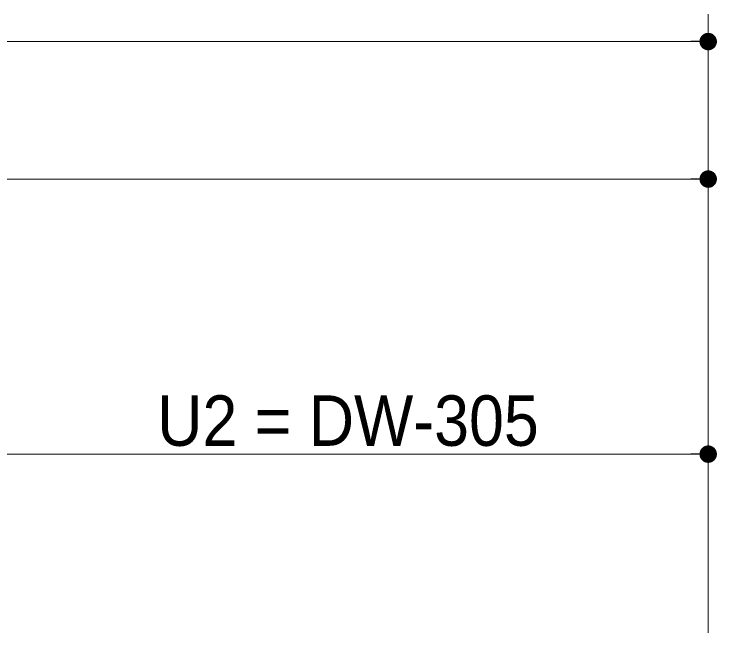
# Model space of a CAD drawing. Units: millimetres, scale not verified. Extents: x -6062 to 6062, y -3045 to 3045.
# Drawn here: x -1940 to -1429, y 420 to 870 of the extents above; entities that cross this region are included whole.
import ezdxf
from ezdxf.enums import TextEntityAlignment as Align

# ---------------------------------------------------------------- set-up
doc = ezdxf.new("R2010")
doc.units = ezdxf.units.MM
doc.header["$LTSCALE"] = 20
doc.header["$PDMODE"] = 32
doc.header["$PDSIZE"] = 10
for name, color, linetype, lineweight in [('0-2_2寸法-1', 7, 'Continuous', 15), ('0-3_0', 7, 'Continuous', 25), ('0-5_2寸法-2', 7, 'Continuous', 15)]:
    doc.layers.add(name, color=color, linetype=linetype, lineweight=lineweight)
doc.layers.add('0-4_Defpoints', color=7, linetype='Continuous')
doc.styles.add('ＭＳ Ｐゴシック', font='')
doc.styles.get('ＭＳ Ｐゴシック').set_extended_font_data('MS PGothic')

# ---------------------------------------------------------------- blocks, each defined once
blk = doc.blocks.new('_Dot')
at = {"layer": '0-3_0'}
blk.add_line((-10, 0), (-20, 0), dxfattribs=at)
for points in [[(0, 0), (-6.37, 7.71), (-5.36, 8.44)], [(0, 0), (-5.36, 8.44), (-4.26, 9.05)], [(0, 0), (-4.26, 9.05), (-3.09, 9.51)], [(0, 0), (-3.09, 9.51), (-1.87, 9.82)], [(0, 0), (-1.87, 9.82), (-0.63, 9.98)], [(0, 0), (-0.63, 9.98), (0.63, 9.98)], [(0, 0), (0.63, 9.98), (1.87, 9.82)], [(0, 0), (1.87, 9.82), (3.09, 9.51)], [(0, 0), (3.09, 9.51), (4.26, 9.05)], [(0, 0), (4.26, 9.05), (5.36, 8.44)], [(0, 0), (5.36, 8.44), (6.37, 7.71)], [(0, 0), (-10, 0), (-9.92, 1.25)], [(0, 0), (-9.92, -1.25), (-10, 0)], [(0, 0), (-9.92, 1.25), (-9.69, 2.49)], [(0, 0), (-9.69, -2.49), (-9.92, -1.25)], [(0, 0), (-9.69, 2.49), (-9.3, 3.68)], [(0, 0), (-9.3, -3.68), (-9.69, -2.49)], [(0, 0), (-9.3, 3.68), (-8.76, 4.82)], [(0, 0), (-8.76, -4.82), (-9.3, -3.68)], [(0, 0), (-8.76, 4.82), (-8.09, 5.88)], [(0, 0), (-8.09, -5.88), (-8.76, -4.82)], [(0, 0), (-8.09, 5.88), (-7.29, 6.85)], [(0, 0), (-7.29, -6.85), (-8.09, -5.88)], [(0, 0), (-7.29, 6.85), (-6.37, 7.71)], [(0, 0), (-6.37, -7.71), (-7.29, -6.85)], [(0, 0), (-5.36, -8.44), (-6.37, -7.71)], [(0, 0), (-4.26, -9.05), (-5.36, -8.44)], [(0, 0), (-3.09, -9.51), (-4.26, -9.05)], [(0, 0), (-1.87, -9.82), (-3.09, -9.51)], [(0, 0), (-0.63, -9.98), (-1.87, -9.82)], [(0, 0), (0.63, -9.98), (-0.63, -9.98)], [(0, 0), (6.37, 7.71), (7.29, 6.85)], [(0, 0), (7.29, 6.85), (8.09, 5.88)], [(0, 0), (8.09, 5.88), (8.76, 4.82)], [(0, 0), (8.76, 4.82), (9.3, 3.68)], [(0, 0), (9.3, 3.68), (9.69, 2.49)], [(0, 0), (9.69, 2.49), (9.92, 1.25)], [(0, 0), (9.92, 1.25), (10, 0)], [(0, 0), (1.87, -9.82), (0.63, -9.98)], [(0, 0), (3.09, -9.51), (1.87, -9.82)], [(0, 0), (4.26, -9.05), (3.09, -9.51)], [(0, 0), (5.36, -8.44), (4.26, -9.05)], [(0, 0), (6.37, -7.71), (5.36, -8.44)], [(0, 0), (7.29, -6.85), (6.37, -7.71)], [(0, 0), (8.09, -5.88), (7.29, -6.85)], [(0, 0), (8.76, -4.82), (8.09, -5.88)], [(0, 0), (9.3, -3.68), (8.76, -4.82)], [(0, 0), (9.69, -2.49), (9.3, -3.68)], [(0, 0), (9.92, -1.25), (9.69, -2.49)], [(0, 0), (10, 0), (9.92, -1.25)]]:
    blk.add_solid(points, dxfattribs=at)

msp = doc.modelspace()

# ---------------------------------------------------------------- linework, layer by layer
at = {"layer": '0-2_2寸法-1'}
for p, q in [((-1435.5, 770), (-1435.5, 870)), ((-2998.79, 850), (-1448.21, 850)), ((-1435.5, 570), (-1435.5, 770)), ((-2897.79, 750), (-1448.21, 750)), ((-1435.5, 420), (-1435.5, 570)), ((-1945.79, 550), (-1448.21, 550))]:
    msp.add_line(p, q, dxfattribs=at)
at = {"layer": '0-4_Defpoints'}
for p in [(-1435.5, 850), (-1435.5, 750), (-1435.5, 550), (-1435.5, 550)]:
    msp.add_point(p, dxfattribs=at)
at = {"layer": '0-5_2寸法-2'}
msp.add_line((-1945.79, 550), (-1933.08, 550), dxfattribs=at)

# ---------------------------------------------------------------- block references
at = {"layer": '0-2_2寸法-1', "xscale": 0.6356201, "yscale": 0.6356201}
for p in [(-1435.5, 850), (-1435.5, 750), (-1435.5, 550)]:
    msp.add_blockref('_Dot', p, dxfattribs=at)

# ---------------------------------------------------------------- texts
at = {"layer": '0-2_2寸法-1', "style": 'ＭＳ Ｐゴシック', "width": 0.95}
msp.add_text('U2 = DW-305', height=36.69, dxfattribs=at).set_placement((-1836.18, 545.04), align=Align.BOTTOM_LEFT)

doc.saveas('drawing.dxf')
